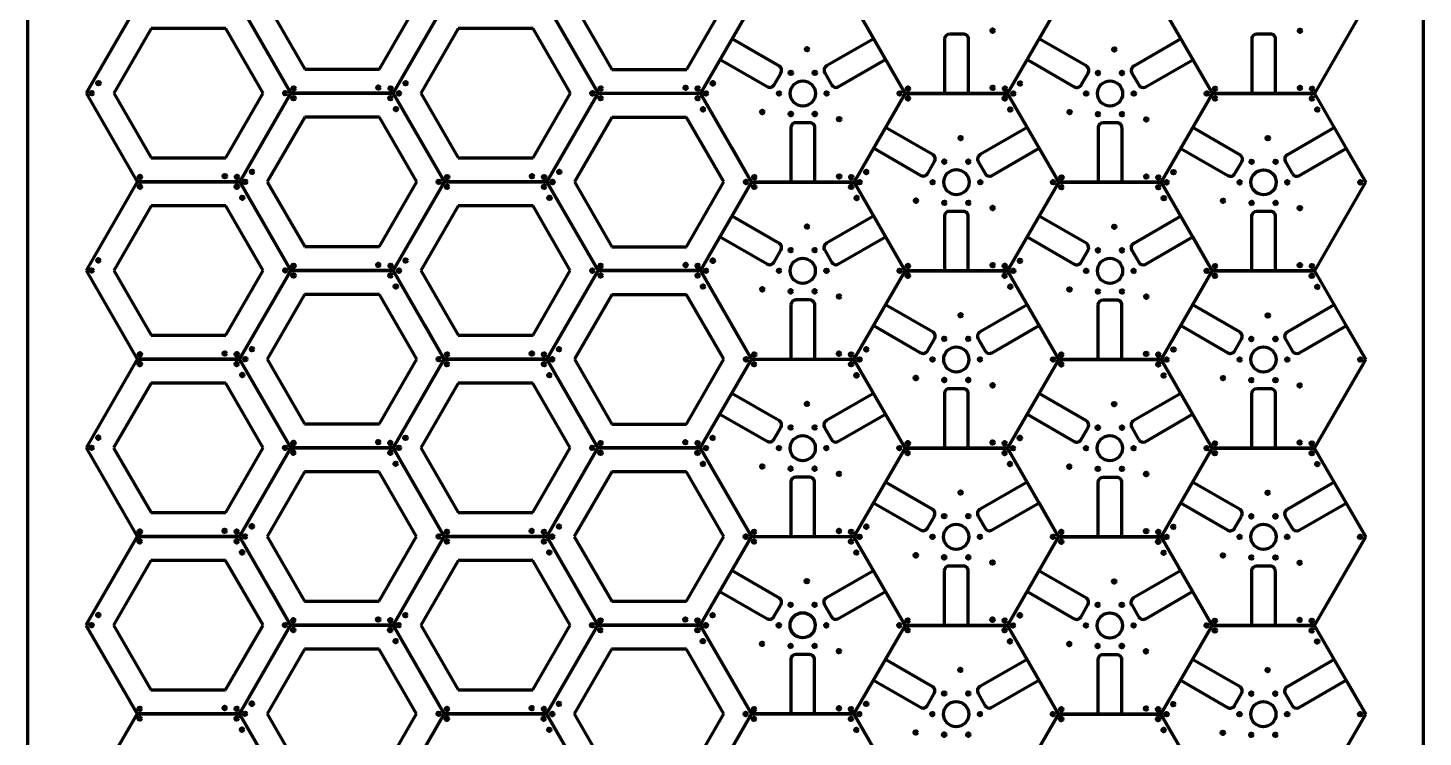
# Model space of a CAD drawing. Header units: millimetres. Extents: x -610 to 610, y -1219 to 1219.
# Drawn here: x -610 to 610, y -600 to 20 of the extents above; entities that cross this region are included whole.
import ezdxf

# ---------------------------------------------------------------- set-up
doc = ezdxf.new("R2010")
doc.units = ezdxf.units.MM
doc.layers.add('Layer1', color=7, linetype='Continuous')

msp = doc.modelspace()

# ---------------------------------------------------------------- linework, layer by layer
at = {"layer": 'Layer1', "color": 150, "lineweight": 211, "ltscale": 25.4}
for p, q in [((-513.9, 40.4), (-558.7, -37)), ((-424.5, 40.4), (-379.8, -37.1)), ((-379.8, -37.1), (-424.5, 40.4)), ((-400.3, 40.4), (-367.6, -16.2)), ((-302.3, -16.2), (-269.7, 40.4)), ((-245.5, 40.3), (-290.3, -37.2)), ((-290.3, -37.2), (-245.5, 40.3)), ((-156, 40.3), (-111.3, -37.2)), ((-111.3, -37.2), (-156, 40.3)), ((-131.9, 40.2), (-99.2, -16.3)), ((-33.9, -16.3), (-1.3, 40.2)), ((22.9, 40.2), (-21.9, -37.3)), ((-21.9, -37.3), (22.9, 40.2)), ((157.1, -37.3), (112.4, 40.2)), ((112.4, 40.2), (157.1, -37.3)), ((246.5, -37.4), (291.3, 40.1)), ((291.3, 40.1), (246.5, -37.4)), ((425.5, -37.5), (380.8, 40)), ((380.8, 40), (425.5, -37.5)), ((515, -37.5), (559.7, 40)), ((-501.9, 19.5), (-534.5, -37.1)), ((-436.6, 19.5), (-501.9, 19.5)), ((-403.9, -37.1), (-436.6, 19.5)), ((-233.5, 19.4), (-266.1, -37.2)), ((-168.2, 19.4), (-233.5, 19.4)), ((-135.5, -37.2), (-168.2, 19.4)), ((-367.6, -16.2), (-302.3, -16.2)), ((-99.2, -16.3), (-33.9, -16.3)), ((-558.7, -37), (-514, -114.5)), ((-534.5, -37.1), (-501.9, -93.6)), ((-436.6, -93.6), (-403.9, -37.1)), ((-379.8, -37.1), (-424.5, -114.6)), ((-424.5, -114.6), (-379.8, -37.1)), ((-379.8, -37.1), (-290.3, -37.2)), ((-290.3, -37.2), (-379.8, -37.1)), ((-290.3, -37.2), (-245.6, -114.7)), ((-245.6, -114.7), (-290.3, -37.2)), ((-266.1, -37.2), (-233.5, -93.7)), ((-168.2, -93.7), (-135.5, -37.2)), ((-111.3, -37.2), (-156.1, -114.7)), ((-156.1, -114.7), (-111.3, -37.2)), ((-111.3, -37.2), (-21.9, -37.3)), ((-21.9, -37.3), (-111.3, -37.2)), ((-21.9, -37.3), (22.8, -114.8)), ((22.8, -114.8), (-21.9, -37.3)), ((112.3, -114.8), (157.1, -37.3)), ((157.1, -37.3), (112.3, -114.8)), ((157.1, -37.3), (246.5, -37.4)), ((246.5, -37.4), (157.1, -37.3)), ((291.3, -114.9), (246.5, -37.4)), ((246.5, -37.4), (291.3, -114.9)), ((380.7, -114.9), (425.5, -37.5)), ((425.5, -37.5), (380.7, -114.9)), ((425.5, -37.5), (515, -37.5)), ((515, -37.5), (425.5, -37.5)), ((559.7, -115), (515, -37.5)), ((-367.7, -58.1), (-400.4, -114.6)), ((-302.4, -58.1), (-367.7, -58.1)), ((-269.8, -114.6), (-302.4, -58.1)), ((-99.3, -58.2), (-131.9, -114.7)), ((-34, -58.2), (-99.3, -58.2)), ((-1.4, -114.7), (-34, -58.2)), ((-501.9, -93.6), (-436.6, -93.6)), ((-233.5, -93.7), (-168.2, -93.7)), ((-514, -114.5), (-558.8, -192)), ((-514, -114.5), (-424.5, -114.6)), ((-424.5, -114.6), (-514, -114.5)), ((-424.5, -114.6), (-379.8, -192.1)), ((-379.8, -192.1), (-424.5, -114.6)), ((-400.4, -114.6), (-367.7, -171.2)), ((-302.4, -171.2), (-269.8, -114.6)), ((-245.6, -114.7), (-290.4, -192.1)), ((-290.4, -192.1), (-245.6, -114.7)), ((-245.6, -114.7), (-156.1, -114.7)), ((-156.1, -114.7), (-245.6, -114.7)), ((-156.1, -114.7), (-111.4, -192.2)), ((-111.4, -192.2), (-156.1, -114.7)), ((-131.9, -114.7), (-99.3, -171.3)), ((-34, -171.3), (-1.4, -114.7)), ((22.8, -114.8), (-21.9, -192.2)), ((-21.9, -192.2), (22.8, -114.8)), ((22.8, -114.8), (112.3, -114.8)), ((112.3, -114.8), (22.8, -114.8)), ((157, -192.3), (112.3, -114.8)), ((112.3, -114.8), (157, -192.3)), ((246.5, -192.4), (291.3, -114.9)), ((291.3, -114.9), (246.5, -192.4)), ((291.3, -114.9), (380.7, -114.9)), ((380.7, -114.9), (291.3, -114.9)), ((425.4, -192.4), (380.7, -114.9)), ((380.7, -114.9), (425.4, -192.4)), ((514.9, -192.5), (559.7, -115)), ((-501.9, -135.5), (-534.6, -192)), ((-436.7, -135.5), (-501.9, -135.5)), ((-404, -192), (-436.7, -135.5)), ((-233.5, -135.6), (-266.2, -192.2)), ((-168.2, -135.6), (-233.5, -135.6)), ((-135.6, -192.2), (-168.2, -135.6)), ((-367.7, -171.2), (-302.4, -171.2)), ((-99.3, -171.3), (-34, -171.3)), ((-558.8, -192), (-514.1, -269.5)), ((-534.6, -192), (-501.9, -248.6)), ((-436.7, -248.6), (-404, -192)), ((-379.8, -192.1), (-424.6, -269.6)), ((-424.6, -269.6), (-379.8, -192.1)), ((-379.8, -192.1), (-290.4, -192.1)), ((-290.4, -192.1), (-379.8, -192.1)), ((-290.4, -192.1), (-245.7, -269.6)), ((-245.7, -269.6), (-290.4, -192.1)), ((-266.2, -192.2), (-233.5, -248.7)), ((-168.2, -248.7), (-135.6, -192.2)), ((-111.4, -192.2), (-156.2, -269.7)), ((-156.2, -269.7), (-111.4, -192.2)), ((-111.4, -192.2), (-21.9, -192.2)), ((-21.9, -192.2), (-111.4, -192.2)), ((-21.9, -192.2), (22.8, -269.7)), ((22.8, -269.7), (-21.9, -192.2)), ((112.2, -269.8), (157, -192.3)), ((157, -192.3), (112.2, -269.8)), ((157, -192.3), (246.5, -192.4)), ((246.5, -192.4), (157, -192.3)), ((291.2, -269.9), (246.5, -192.4)), ((246.5, -192.4), (291.2, -269.9)), ((380.7, -269.9), (425.4, -192.4)), ((425.4, -192.4), (380.7, -269.9)), ((425.4, -192.4), (514.9, -192.5)), ((514.9, -192.5), (425.4, -192.4)), ((559.6, -270), (514.9, -192.5)), ((-367.8, -213), (-400.4, -269.6)), ((-302.5, -213), (-367.8, -213)), ((-269.8, -269.6), (-302.5, -213)), ((-99.4, -213.2), (-132, -269.7)), ((-34.1, -213.2), (-99.4, -213.2)), ((-1.4, -269.7), (-34.1, -213.2)), ((-501.9, -248.6), (-436.7, -248.6)), ((-233.5, -248.7), (-168.2, -248.7)), ((-514.1, -269.5), (-558.8, -347)), ((-514.1, -269.5), (-424.6, -269.6)), ((-424.6, -269.6), (-514.1, -269.5)), ((-424.6, -269.6), (-379.9, -347.1)), ((-379.9, -347.1), (-424.6, -269.6)), ((-400.4, -269.6), (-367.8, -326.1)), ((-302.5, -326.1), (-269.8, -269.6)), ((-245.7, -269.6), (-290.4, -347.1)), ((-290.4, -347.1), (-245.7, -269.6)), ((-245.7, -269.6), (-156.2, -269.7)), ((-156.2, -269.7), (-245.7, -269.6)), ((-156.2, -269.7), (-111.5, -347.2)), ((-111.5, -347.2), (-156.2, -269.7)), ((-132, -269.7), (-99.4, -326.3)), ((-34.1, -326.3), (-1.4, -269.7)), ((22.8, -269.7), (-22, -347.2)), ((-22, -347.2), (22.8, -269.7)), ((22.8, -269.7), (112.2, -269.8)), ((112.2, -269.8), (22.8, -269.7)), ((156.9, -347.3), (112.2, -269.8)), ((112.2, -269.8), (156.9, -347.3)), ((246.4, -347.3), (291.2, -269.9)), ((291.2, -269.9), (246.4, -347.3)), ((291.2, -269.9), (380.7, -269.9)), ((380.7, -269.9), (291.2, -269.9)), ((425.4, -347.4), (380.7, -269.9)), ((380.7, -269.9), (425.4, -347.4)), ((514.8, -347.4), (559.6, -270)), ((-502, -290.5), (-534.7, -347)), ((-436.7, -290.5), (-502, -290.5)), ((-404.1, -347), (-436.7, -290.5)), ((-233.6, -290.6), (-266.2, -347.1)), ((-168.3, -290.6), (-233.6, -290.6)), ((-135.7, -347.1), (-168.3, -290.6)), ((-367.8, -326.1), (-302.5, -326.1)), ((-99.4, -326.3), (-34.1, -326.3)), ((-558.8, -347), (-514.1, -424.5)), ((-534.7, -347), (-502, -403.6)), ((-436.7, -403.6), (-404.1, -347)), ((-379.9, -347.1), (-424.7, -424.5)), ((-424.7, -424.5), (-379.9, -347.1)), ((-379.9, -347.1), (-290.4, -347.1)), ((-290.4, -347.1), (-379.9, -347.1)), ((-290.4, -347.1), (-245.7, -424.6)), ((-245.7, -424.6), (-290.4, -347.1)), ((-266.2, -347.1), (-233.6, -403.7)), ((-168.3, -403.7), (-135.7, -347.1)), ((-111.5, -347.2), (-156.2, -424.6)), ((-156.2, -424.6), (-111.5, -347.2)), ((-111.5, -347.2), (-22, -347.2)), ((-22, -347.2), (-111.5, -347.2)), ((-22, -347.2), (22.7, -424.7)), ((22.7, -424.7), (-22, -347.2)), ((112.2, -424.8), (156.9, -347.3)), ((156.9, -347.3), (112.2, -424.8)), ((156.9, -347.3), (246.4, -347.3)), ((246.4, -347.3), (156.9, -347.3)), ((291.1, -424.8), (246.4, -347.3)), ((246.4, -347.3), (291.1, -424.8)), ((380.6, -424.9), (425.4, -347.4)), ((425.4, -347.4), (380.6, -424.9)), ((425.4, -347.4), (514.8, -347.4)), ((514.8, -347.4), (425.4, -347.4)), ((559.5, -425), (514.8, -347.4)), ((-367.8, -368), (-400.5, -424.6)), ((-302.6, -368), (-367.8, -368)), ((-269.9, -424.6), (-302.6, -368)), ((-99.4, -368.1), (-132.1, -424.7)), ((-34.1, -368.1), (-99.4, -368.1)), ((-1.5, -424.7), (-34.1, -368.1)), ((-502, -403.6), (-436.7, -403.6)), ((-233.6, -403.7), (-168.3, -403.7)), ((-514.1, -424.5), (-558.9, -502)), ((-514.1, -424.5), (-424.7, -424.5)), ((-424.7, -424.5), (-514.1, -424.5)), ((-424.7, -424.5), (-380, -502)), ((-380, -502), (-424.7, -424.5)), ((-400.5, -424.6), (-367.8, -481.1)), ((-302.6, -481.1), (-269.9, -424.6)), ((-245.7, -424.6), (-290.5, -502.1)), ((-290.5, -502.1), (-245.7, -424.6)), ((-245.7, -424.6), (-156.2, -424.6)), ((-156.2, -424.6), (-245.7, -424.6)), ((-156.2, -424.6), (-111.5, -502.1)), ((-111.5, -502.1), (-156.2, -424.6)), ((-132.1, -424.7), (-99.4, -481.2)), ((-34.1, -481.2), (-1.5, -424.7)), ((22.7, -424.7), (-22.1, -502.2)), ((-22.1, -502.2), (22.7, -424.7)), ((22.7, -424.7), (112.2, -424.8)), ((112.2, -424.8), (22.7, -424.7)), ((156.9, -502.3), (112.2, -424.8)), ((112.2, -424.8), (156.9, -502.3)), ((246.3, -502.3), (291.1, -424.8)), ((291.1, -424.8), (246.3, -502.3)), ((291.1, -424.8), (380.6, -424.9)), ((380.6, -424.9), (291.1, -424.8)), ((425.3, -502.4), (380.6, -424.9)), ((380.6, -424.9), (425.3, -502.4)), ((514.8, -502.4), (559.5, -425)), ((-502.1, -445.4), (-534.7, -502)), ((-436.8, -445.4), (-502.1, -445.4)), ((-404.1, -502), (-436.8, -445.4)), ((-233.7, -445.6), (-266.3, -502.1)), ((-168.4, -445.6), (-233.7, -445.6)), ((-135.7, -502.1), (-168.4, -445.6)), ((-367.8, -481.1), (-302.6, -481.1)), ((-99.4, -481.2), (-34.1, -481.2)), ((-558.9, -502), (-514.2, -579.5)), ((-534.7, -502), (-502.1, -558.5)), ((-436.8, -558.5), (-404.1, -502)), ((-380, -502), (-424.7, -579.5)), ((-424.7, -579.5), (-380, -502)), ((-380, -502), (-290.5, -502.1)), ((-290.5, -502.1), (-380, -502)), ((-290.5, -502.1), (-245.8, -579.6)), ((-245.8, -579.6), (-290.5, -502.1)), ((-266.3, -502.1), (-233.7, -558.7)), ((-168.4, -558.7), (-135.7, -502.1)), ((-111.5, -502.1), (-156.3, -579.6)), ((-156.3, -579.6), (-111.5, -502.1)), ((-111.5, -502.1), (-22.1, -502.2)), ((-22.1, -502.2), (-111.5, -502.1)), ((-22.1, -502.2), (22.6, -579.7)), ((22.6, -579.7), (-22.1, -502.2)), ((112.1, -579.7), (156.9, -502.3)), ((156.9, -502.3), (112.1, -579.7)), ((156.9, -502.3), (246.3, -502.3)), ((246.3, -502.3), (156.9, -502.3)), ((291, -579.8), (246.3, -502.3)), ((246.3, -502.3), (291, -579.8)), ((380.5, -579.8), (425.3, -502.4)), ((425.3, -502.4), (380.5, -579.8)), ((425.3, -502.4), (514.8, -502.4)), ((514.8, -502.4), (425.3, -502.4)), ((559.5, -579.9), (514.8, -502.4)), ((-367.9, -523), (-400.6, -579.5)), ((-302.6, -523), (-367.9, -523)), ((-270, -579.5), (-302.6, -523)), ((-99.5, -523.1), (-132.1, -579.7)), ((-34.2, -523.1), (-99.5, -523.1)), ((-1.6, -579.7), (-34.2, -523.1)), ((-502.1, -558.5), (-436.8, -558.5)), ((-233.7, -558.7), (-168.4, -558.7)), ((-514.2, -579.5), (-559, -656.9)), ((-514.2, -579.5), (-424.7, -579.5)), ((-424.7, -579.5), (-514.2, -579.5)), ((-424.7, -579.5), (-380, -657)), ((-380, -657), (-424.7, -579.5)), ((-400.6, -579.5), (-367.9, -636.1)), ((-302.6, -636.1), (-270, -579.5)), ((-245.8, -579.6), (-290.6, -657)), ((-290.6, -657), (-245.8, -579.6)), ((-245.8, -579.6), (-156.3, -579.6)), ((-156.3, -579.6), (-245.8, -579.6)), ((-156.3, -579.6), (-111.6, -657.1)), ((-111.6, -657.1), (-156.3, -579.6)), ((-132.1, -579.7), (-99.5, -636.2)), ((-34.2, -636.2), (-1.6, -579.7)), ((22.6, -579.7), (-22.1, -657.2)), ((-22.1, -657.2), (22.6, -579.7)), ((22.6, -579.7), (112.1, -579.7)), ((112.1, -579.7), (22.6, -579.7)), ((156.8, -657.2), (112.1, -579.7)), ((112.1, -579.7), (156.8, -657.2)), ((246.3, -657.3), (291, -579.8)), ((291, -579.8), (246.3, -657.3)), ((291, -579.8), (380.5, -579.8)), ((380.5, -579.8), (291, -579.8)), ((425.2, -657.4), (380.5, -579.8)), ((380.5, -579.8), (425.2, -657.4)), ((514.7, -657.4), (559.5, -579.9))]:
    msp.add_line(p, q, dxfattribs=at)
at = {"layer": 'Layer1', "color": 3, "lineweight": 211, "ltscale": 25.4}
for p, q in [((207.8, 14.6), (195.9, 14.6)), ((476.3, 14.4), (464.3, 14.4)), ((47.3, -13.5), (5.7, 10.5)), ((129.5, 10.5), (88.4, -13.3)), ((191.4, 10.6), (191.4, -37.4)), ((212.3, -37.4), (212.3, 10.1)), ((315.7, -13.6), (274.2, 10.4)), ((397.9, 10.3), (356.8, -13.4)), ((459.8, 10.5), (459.8, -37.5)), ((480.7, -37.5), (480.7, 10)), ((-396.9, -7.4), (-379.8, -37.1)), ((-128.5, -7.5), (-111.3, -37.2)), ((-4.7, -7.6), (36.4, -31.3)), ((98.4, -31.6), (139.9, -7.6)), ((139.9, -7.7), (157.1, -37.3)), ((263.7, -7.7), (304.8, -31.5)), ((366.8, -31.8), (408.4, -7.8)), ((408.4, -7.8), (425.5, -37.5)), ((42.5, -29.7), (48.5, -19.3)), ((86.7, -19.4), (92.7, -29.7)), ((310.9, -29.8), (316.9, -19.5)), ((355.2, -19.5), (361.2, -29.9)), ((57.2, -66.8), (57.2, -114.8)), ((73.6, -62.9), (61.6, -62.9)), ((78.1, -114.8), (78.1, -67.3)), ((181.5, -91.1), (139.9, -67.1)), ((263.7, -67.1), (222.6, -90.8)), ((325.6, -66.9), (325.6, -114.9)), ((342, -63), (330, -63)), ((346.5, -114.9), (346.5, -67.4)), ((449.9, -91.2), (408.3, -67.2)), ((532.1, -67.2), (491, -90.9)), ((-262.7, -85), (-245.6, -114.7)), ((5.7, -85.1), (22.8, -114.8)), ((129.5, -85.1), (170.6, -108.9)), ((232.5, -109.2), (274.1, -85.2)), ((274.1, -85.2), (291.3, -114.9)), ((397.9, -85.3), (439, -109)), ((501, -109.3), (542.5, -85.3)), ((542.5, -85.3), (559.7, -115)), ((176.7, -107.3), (182.6, -96.9)), ((220.9, -96.9), (226.9, -107.3)), ((445.1, -107.4), (451.1, -97)), ((489.3, -97), (495.3, -107.4)), ((47.2, -168.5), (5.7, -144.5)), ((129.4, -144.5), (88.3, -168.3)), ((191.3, -144.3), (191.3, -192.3)), ((207.8, -140.4), (195.8, -140.4)), ((212.2, -192.3), (212.2, -144.9)), ((315.7, -168.6), (274.1, -144.6)), ((397.9, -144.6), (356.7, -168.4)), ((459.7, -144.4), (459.7, -192.5)), ((476.2, -140.5), (464.2, -140.5)), ((480.6, -192.5), (480.6, -145)), ((-397, -162.4), (-379.8, -192.1)), ((-128.6, -162.5), (-111.4, -192.2)), ((-4.8, -162.6), (36.3, -186.3)), ((98.3, -186.6), (139.9, -162.6)), ((139.9, -162.6), (157, -192.3)), ((263.6, -162.7), (304.8, -186.4)), ((366.7, -186.7), (408.3, -162.7)), ((408.3, -162.7), (425.4, -192.4)), ((42.4, -184.7), (48.4, -174.3)), ((86.7, -174.3), (92.7, -184.7)), ((310.8, -184.8), (316.8, -174.4)), ((355.1, -174.4), (361.1, -184.8)), ((73.5, -217.8), (61.6, -217.8)), ((342, -218), (330, -218)), ((57.1, -221.8), (57.1, -269.8)), ((78, -269.8), (78, -222.3)), ((181.4, -246), (139.8, -222)), ((263.6, -222.1), (222.5, -245.8)), ((325.5, -221.9), (325.5, -269.9)), ((346.4, -269.9), (346.4, -222.4)), ((449.8, -246.1), (408.3, -222.1)), ((532, -222.2), (490.9, -245.9)), ((-262.8, -239.9), (-245.7, -269.6)), ((5.6, -240.1), (22.8, -269.7)), ((129.4, -240.1), (170.5, -263.9)), ((232.5, -264.2), (274.1, -240.2)), ((274, -240.2), (291.2, -269.9)), ((397.8, -240.2), (438.9, -264)), ((500.9, -264.3), (542.5, -240.3)), ((542.5, -240.3), (559.6, -270)), ((176.6, -262.2), (182.6, -251.9)), ((220.9, -251.9), (226.8, -262.3)), ((445, -262.4), (451, -252)), ((489.3, -252), (495.3, -262.4)), ((47.2, -323.5), (5.6, -299.5)), ((129.4, -299.5), (88.2, -323.2)), ((191.3, -299.3), (191.3, -347.3)), ((207.7, -295.4), (195.7, -295.4)), ((212.2, -347.3), (212.2, -299.8)), ((315.6, -323.6), (274, -299.6)), ((397.8, -299.6), (356.7, -323.3)), ((459.7, -299.4), (459.7, -347.4)), ((476.1, -295.5), (464.2, -295.5)), ((480.6, -347.4), (480.6, -299.9)), ((-397, -317.4), (-379.9, -347.1)), ((-128.6, -317.5), (-111.5, -347.2)), ((-4.9, -317.5), (36.3, -341.3)), ((98.2, -341.6), (139.8, -317.6)), ((139.8, -317.6), (156.9, -347.3)), ((263.6, -317.7), (304.7, -341.4)), ((366.7, -341.7), (408.2, -317.7)), ((408.2, -317.7), (425.4, -347.4)), ((42.3, -339.7), (48.3, -329.3)), ((86.6, -329.3), (92.6, -339.7)), ((310.8, -339.8), (316.8, -329.4)), ((355, -329.4), (361, -339.8)), ((57, -376.7), (57, -424.7)), ((73.5, -372.8), (61.5, -372.8)), ((77.9, -424.7), (77.9, -377.3)), ((181.3, -401), (139.8, -377)), ((263.5, -377), (222.4, -400.8)), ((325.4, -376.8), (325.4, -424.9)), ((341.9, -372.9), (329.9, -372.9)), ((346.3, -424.9), (346.3, -377.4)), ((449.8, -401.1), (408.2, -377.1)), ((532, -377.1), (490.8, -400.9)), ((-262.9, -394.9), (-245.7, -424.6)), ((5.6, -395), (22.7, -424.7)), ((129.3, -395.1), (170.4, -418.8)), ((232.4, -419.1), (274, -395.1)), ((274, -395.1), (291.1, -424.8)), ((397.7, -395.2), (438.9, -419)), ((500.8, -419.3), (542.4, -395.3)), ((542.4, -395.3), (559.5, -425)), ((176.5, -417.2), (182.5, -406.8)), ((220.8, -406.8), (226.8, -417.2)), ((444.9, -417.3), (450.9, -407)), ((489.2, -407), (495.2, -417.3)), ((207.6, -450.4), (195.7, -450.4)), ((476.1, -450.5), (464.1, -450.5)), ((47.1, -478.4), (5.5, -454.4)), ((129.3, -454.5), (88.2, -478.2)), ((191.2, -454.3), (191.2, -502.3)), ((212.1, -502.3), (212.1, -454.8)), ((315.5, -478.5), (273.9, -454.5)), ((397.7, -454.6), (356.6, -478.3)), ((459.6, -454.4), (459.6, -502.4)), ((480.5, -502.4), (480.5, -454.9)), ((-397.1, -472.3), (-380, -502)), ((-128.7, -472.5), (-111.5, -502.1)), ((-4.9, -472.5), (36.2, -496.3)), ((98.2, -496.6), (139.7, -472.6)), ((139.7, -472.6), (156.9, -502.3)), ((263.5, -472.6), (304.6, -496.4)), ((366.6, -496.7), (408.2, -472.7)), ((408.1, -472.7), (425.3, -502.4)), ((42.3, -494.6), (48.3, -484.3)), ((86.5, -484.3), (92.5, -494.7)), ((310.7, -494.8), (316.7, -484.4)), ((355, -484.4), (361, -494.8)), ((57, -531.7), (57, -579.7)), ((73.4, -527.8), (61.4, -527.8)), ((77.9, -579.7), (77.8, -532.2)), ((181.3, -556), (139.7, -532)), ((263.5, -532), (222.3, -555.7)), ((325.4, -531.8), (325.4, -579.8)), ((341.8, -527.9), (329.8, -527.9)), ((346.3, -579.8), (346.3, -532.3)), ((449.7, -556.1), (408.1, -532.1)), ((531.9, -532.1), (490.8, -555.9)), ((-262.9, -549.9), (-245.8, -579.6)), ((5.5, -550), (22.6, -579.7)), ((129.2, -550.1), (170.4, -573.8)), ((232.3, -574.1), (273.9, -550.1)), ((273.9, -550.1), (291, -579.8)), ((397.7, -550.2), (438.8, -573.9)), ((500.8, -574.2), (542.3, -550.2)), ((542.3, -550.2), (559.5, -579.9)), ((176.4, -572.2), (182.4, -561.8)), ((220.7, -561.8), (226.7, -572.2)), ((444.9, -572.3), (450.9, -561.9)), ((489.1, -561.9), (495.1, -572.3))]:
    msp.add_line(p, q, dxfattribs=at)
at = {"layer": 'Layer1', "color": 150, "lineweight": 211, "ltscale": 25.4}
msp.add_polyline3d([(-609.6, -1219.2, 0), (-609.6, 1219.2, 0), (609.6, 1219.2, 0), (609.6, -1219.2, 0), (-609.6, -1219.2, 0)], dxfattribs=at)
at = {"layer": 'Layer1', "color": 3, "lineweight": 211, "ltscale": 25.4}
for centre, radius in [((233.5, 17.6), 1.5), ((502, 17.5), 1.5), ((71.3, 1.3), 1.5), ((339.8, 1.2), 1.5), ((57.1, -19.3), 1.5), ((78.1, -19.3), 1.5), ((325.5, -19.4), 1.5), ((346.5, -19.4), 1.5), ((-553.8, -37.1), 1.5), ((-547.9, -28.3), 1.5), ((-384.7, -37.1), 1.5), ((-377.4, -32.9), 1.5), ((-303.3, -32.2), 1.5), ((-292.7, -32.9), 1.5), ((-285.4, -37.2), 1.5), ((-279.5, -28.4), 1.5), ((-116.2, -37.2), 1.5), ((-109, -33), 1.5), ((-34.9, -32.3), 1.5), ((-24.3, -33), 1.5), ((-17, -37.3), 1.5), ((-11.1, -28.5), 1.5), ((46.8, -37.3), 1.5), ((67.6, -37.3), 11), ((88.4, -37.3), 1.5), ((152.2, -37.3), 1.5), ((159.4, -33.1), 1.5), ((233.5, -32.4), 1.5), ((244.2, -33.1), 1.5), ((251.5, -37.4), 1.5), ((257.4, -28.6), 1.5), ((315.2, -37.4), 1.5), ((336, -37.4), 11), ((356.8, -37.4), 1.5), ((420.6, -37.4), 1.5), ((427.8, -33.2), 1.5), ((502, -32.5), 1.5), ((512.6, -33.2), 1.5), ((-377.5, -41.4), 1.5), ((-292.8, -41.4), 1.5), ((-109.1, -41.5), 1.5), ((-24.3, -41.5), 1.5), ((159.4, -41.6), 1.5), ((244.1, -41.6), 1.5), ((427.8, -41.7), 1.5), ((512.5, -41.7), 1.5), ((-288, -51), 1.5), ((-19.6, -51.2), 1.5), ((32.2, -53.5), 1.5), ((57.1, -55.3), 1.5), ((78.1, -55.3), 1.5), ((99.3, -59.8), 1.5), ((248.8, -51.3), 1.5), ((300.7, -53.6), 1.5), ((325.5, -55.4), 1.5), ((346.5, -55.4), 1.5), ((367.7, -60), 1.5), ((517.2, -51.4), 1.5), ((205.5, -76.3), 1.5), ((473.9, -76.4), 1.5), ((191.3, -96.9), 1.5), ((212.3, -96.9), 1.5), ((459.7, -97), 1.5), ((480.7, -97), 1.5), ((-511.7, -110.3), 1.5), ((-437.5, -109.6), 1.5), ((-426.9, -110.3), 1.5), ((-413.7, -105.8), 1.5), ((-243.2, -110.4), 1.5), ((-169.1, -109.7), 1.5), ((-158.5, -110.4), 1.5), ((-145.3, -105.9), 1.5), ((25.2, -110.5), 1.5), ((99.3, -109.8), 1.5), ((109.9, -110.5), 1.5), ((123.1, -106), 1.5), ((201.8, -114.9), 11), ((293.6, -110.7), 1.5), ((367.7, -110), 1.5), ((378.3, -110.7), 1.5), ((391.5, -106.1), 1.5), ((470.2, -115), 11), ((-511.7, -118.8), 1.5), ((-427, -118.8), 1.5), ((-419.6, -114.6), 1.5), ((-250.5, -114.6), 1.5), ((-243.3, -118.9), 1.5), ((-158.6, -118.9), 1.5), ((-151.2, -114.7), 1.5), ((17.9, -114.7), 1.5), ((25.1, -119), 1.5), ((109.8, -119), 1.5), ((117.2, -114.9), 1.5), ((181, -114.9), 1.5), ((222.6, -114.9), 1.5), ((286.3, -114.9), 1.5), ((293.5, -119.2), 1.5), ((378.3, -119.2), 1.5), ((385.6, -115), 1.5), ((449.4, -115), 1.5), ((491, -115), 1.5), ((554.8, -115), 1.5), ((-422.3, -128.5), 1.5), ((-153.8, -128.6), 1.5), ((114.6, -128.7), 1.5), ((166.4, -131), 1.5), ((191.3, -132.9), 1.5), ((212.3, -132.9), 1.5), ((383, -128.8), 1.5), ((434.8, -131.1), 1.5), ((459.7, -133), 1.5), ((480.7, -133), 1.5), ((233.5, -137.4), 1.5), ((501.9, -137.5), 1.5), ((71.3, -153.7), 1.5), ((339.7, -153.8), 1.5), ((-548, -183.2), 1.5), ((-279.5, -183.3), 1.5), ((-11.1, -183.5), 1.5), ((57, -174.3), 1.5), ((67.5, -192.3), 11), ((78, -174.3), 1.5), ((257.3, -183.6), 1.5), ((325.5, -174.4), 1.5), ((336, -192.4), 11), ((346.5, -174.4), 1.5), ((-553.9, -192), 1.5), ((-384.7, -192), 1.5), ((-377.5, -187.9), 1.5), ((-377.5, -196.4), 1.5), ((-303.4, -187.2), 1.5), ((-292.8, -196.4), 1.5), ((-292.7, -187.9), 1.5), ((-285.4, -192.2), 1.5), ((-116.3, -192.2), 1.5), ((-109.1, -188), 1.5), ((-109.1, -196.5), 1.5), ((-34.9, -187.3), 1.5), ((-24.4, -196.5), 1.5), ((-24.3, -188), 1.5), ((-17, -192.3), 1.5), ((46.8, -192.3), 1.5), ((88.3, -192.3), 1.5), ((152.1, -192.3), 1.5), ((159.4, -188.1), 1.5), ((233.5, -187.4), 1.5), ((244.1, -188.1), 1.5), ((251.4, -192.4), 1.5), ((315.2, -192.4), 1.5), ((356.7, -192.4), 1.5), ((420.5, -192.4), 1.5), ((427.8, -188.2), 1.5), ((501.9, -187.5), 1.5), ((512.5, -188.2), 1.5), ((-288.1, -206), 1.5), ((-19.7, -206.1), 1.5), ((32.2, -208.5), 1.5), ((159.3, -196.6), 1.5), ((244, -196.6), 1.5), ((248.8, -206.2), 1.5), ((300.6, -208.6), 1.5), ((427.7, -196.7), 1.5), ((512.4, -196.7), 1.5), ((517.2, -206.4), 1.5), ((57, -210.3), 1.5), ((78, -210.3), 1.5), ((99.2, -214.8), 1.5), ((325.5, -210.4), 1.5), ((346.5, -210.4), 1.5), ((367.7, -214.9), 1.5), ((205.5, -231.2), 1.5), ((473.9, -231.4), 1.5), ((191.2, -251.8), 1.5), ((212.2, -251.8), 1.5), ((459.6, -251.9), 1.5), ((480.6, -251.9), 1.5), ((-511.7, -265.3), 1.5), ((-437.6, -264.6), 1.5), ((-427, -265.3), 1.5), ((-419.7, -269.6), 1.5), ((-413.8, -260.8), 1.5), ((-250.6, -269.6), 1.5), ((-243.3, -265.4), 1.5), ((-169.2, -264.7), 1.5), ((-158.6, -265.4), 1.5), ((-151.3, -269.7), 1.5), ((-145.4, -260.9), 1.5), ((17.9, -269.7), 1.5), ((25.1, -265.5), 1.5), ((99.2, -264.8), 1.5), ((109.8, -265.5), 1.5), ((123.1, -261), 1.5), ((201.7, -269.8), 11), ((293.5, -265.6), 1.5), ((367.6, -264.9), 1.5), ((378.3, -265.6), 1.5), ((391.5, -261.1), 1.5), ((470.1, -269.9), 11), ((-511.8, -273.8), 1.5), ((-427.1, -273.8), 1.5), ((-243.4, -273.9), 1.5), ((-158.6, -273.9), 1.5), ((25, -274), 1.5), ((109.8, -274), 1.5), ((117.1, -269.8), 1.5), ((180.9, -269.8), 1.5), ((222.5, -269.8), 1.5), ((286.3, -269.8), 1.5), ((293.5, -274.1), 1.5), ((378.2, -274.1), 1.5), ((385.6, -269.9), 1.5), ((449.4, -269.9), 1.5), ((490.9, -269.9), 1.5), ((554.7, -269.9), 1.5), ((-422.3, -283.4), 1.5), ((-153.9, -283.6), 1.5), ((114.5, -283.7), 1.5), ((166.3, -286), 1.5), ((191.2, -287.8), 1.5), ((212.2, -287.8), 1.5), ((233.4, -292.4), 1.5), ((382.9, -283.8), 1.5), ((434.8, -286.1), 1.5), ((459.6, -287.9), 1.5), ((480.6, -287.9), 1.5), ((501.8, -292.5), 1.5), ((71.2, -308.7), 1.5), ((339.6, -308.8), 1.5), ((57, -329.3), 1.5), ((78, -329.3), 1.5), ((325.4, -329.4), 1.5), ((346.4, -329.4), 1.5), ((-548, -338.2), 1.5), ((-377.5, -342.8), 1.5), ((-303.4, -342.1), 1.5), ((-292.8, -342.8), 1.5), ((-279.6, -338.3), 1.5), ((-35, -342.2), 1.5), ((-11.2, -338.4), 1.5), ((67.5, -347.3), 11), ((233.4, -342.4), 1.5), ((257.2, -338.5), 1.5), ((335.9, -347.4), 11), ((501.8, -342.5), 1.5), ((-553.9, -347), 1.5), ((-384.8, -347), 1.5), ((-377.6, -351.3), 1.5), ((-292.9, -351.3), 1.5), ((-285.5, -347.1), 1.5), ((-116.4, -347.1), 1.5), ((-109.2, -351.4), 1.5), ((-109.1, -342.9), 1.5), ((-24.5, -351.4), 1.5), ((-24.4, -342.9), 1.5), ((-17.1, -347.3), 1.5), ((46.7, -347.3), 1.5), ((88.2, -347.3), 1.5), ((152, -347.3), 1.5), ((159.2, -351.6), 1.5), ((159.3, -343.1), 1.5), ((244, -343.1), 1.5), ((244, -351.6), 1.5), ((251.3, -347.4), 1.5), ((315.1, -347.4), 1.5), ((356.7, -347.4), 1.5), ((420.5, -347.4), 1.5), ((427.6, -351.7), 1.5), ((427.7, -343.2), 1.5), ((512.4, -343.2), 1.5), ((512.4, -351.7), 1.5), ((-288.2, -361), 1.5), ((-19.7, -361.1), 1.5), ((32.1, -363.4), 1.5), ((57, -365.3), 1.5), ((78, -365.3), 1.5), ((248.7, -361.2), 1.5), ((300.5, -363.5), 1.5), ((325.4, -365.4), 1.5), ((346.4, -365.4), 1.5), ((517.1, -361.3), 1.5), ((99.2, -369.8), 1.5), ((367.6, -369.9), 1.5), ((205.4, -386.2), 1.5), ((473.8, -386.3), 1.5), ((-413.9, -415.7), 1.5), ((-145.4, -415.9), 1.5), ((123, -416), 1.5), ((191.1, -406.8), 1.5), ((201.6, -424.8), 11), ((212.1, -406.8), 1.5), ((459.6, -406.9), 1.5), ((470.1, -424.9), 11), ((480.6, -406.9), 1.5), ((-511.8, -420.3), 1.5), ((-437.7, -419.6), 1.5), ((-427.1, -420.3), 1.5), ((-419.8, -424.6), 1.5), ((-250.6, -424.6), 1.5), ((-243.4, -420.4), 1.5), ((-169.3, -419.7), 1.5), ((-158.6, -420.4), 1.5), ((-151.3, -424.7), 1.5), ((17.8, -424.7), 1.5), ((25, -420.5), 1.5), ((99.2, -419.8), 1.5), ((109.8, -420.5), 1.5), ((117.1, -424.8), 1.5), ((180.9, -424.8), 1.5), ((222.4, -424.8), 1.5), ((286.2, -424.8), 1.5), ((293.5, -420.6), 1.5), ((367.6, -419.9), 1.5), ((378.2, -420.6), 1.5), ((385.5, -424.9), 1.5), ((391.4, -416.1), 1.5), ((449.3, -424.9), 1.5), ((490.8, -424.9), 1.5), ((554.6, -424.9), 1.5), ((-511.9, -428.8), 1.5), ((-427.1, -428.8), 1.5), ((-422.4, -438.4), 1.5), ((-243.4, -428.9), 1.5), ((-158.7, -428.9), 1.5), ((-154, -438.5), 1.5), ((25, -429), 1.5), ((109.7, -429), 1.5), ((114.4, -438.6), 1.5), ((293.4, -429.1), 1.5), ((378.1, -429.1), 1.5), ((382.9, -438.8), 1.5), ((166.3, -441), 1.5), ((191.1, -442.8), 1.5), ((212.1, -442.8), 1.5), ((233.3, -447.3), 1.5), ((434.7, -441.1), 1.5), ((459.6, -442.9), 1.5), ((480.6, -442.9), 1.5), ((501.8, -447.5), 1.5), ((71.1, -463.6), 1.5), ((339.6, -463.8), 1.5), ((56.9, -484.2), 1.5), ((77.9, -484.2), 1.5), ((325.3, -484.3), 1.5), ((346.3, -484.3), 1.5), ((-548.1, -493.2), 1.5), ((-377.6, -497.8), 1.5), ((-303.5, -497.1), 1.5), ((-292.9, -497.8), 1.5), ((-279.7, -493.3), 1.5), ((-109.2, -497.9), 1.5), ((-35.1, -497.2), 1.5), ((-24.5, -497.9), 1.5), ((-11.3, -493.4), 1.5), ((67.4, -502.2), 11), ((159.2, -498), 1.5), ((233.3, -497.3), 1.5), ((244, -498), 1.5), ((257.2, -493.5), 1.5), ((335.8, -502.3), 11), ((427.6, -498.2), 1.5), ((501.8, -497.5), 1.5), ((512.4, -498.2), 1.5), ((-554, -502), 1.5), ((-384.9, -502), 1.5), ((-377.7, -506.3), 1.5), ((-293, -506.3), 1.5), ((-285.6, -502.1), 1.5), ((-116.5, -502.1), 1.5), ((-109.3, -506.4), 1.5), ((-24.5, -506.4), 1.5), ((-17.2, -502.2), 1.5), ((46.6, -502.2), 1.5), ((88.2, -502.2), 1.5), ((152, -502.2), 1.5), ((159.2, -506.5), 1.5), ((243.9, -506.5), 1.5), ((251.3, -502.3), 1.5), ((315, -502.3), 1.5), ((356.6, -502.3), 1.5), ((420.4, -502.3), 1.5), ((427.6, -506.7), 1.5), ((512.3, -506.7), 1.5), ((-288.2, -516), 1.5), ((-19.8, -516.1), 1.5), ((32, -518.4), 1.5), ((56.9, -520.2), 1.5), ((77.9, -520.2), 1.5), ((99.1, -524.8), 1.5), ((248.6, -516.2), 1.5), ((300.5, -518.5), 1.5), ((325.3, -520.3), 1.5), ((346.3, -520.3), 1.5), ((367.5, -524.9), 1.5), ((517, -516.3), 1.5), ((205.3, -541.2), 1.5), ((473.7, -541.3), 1.5), ((191.1, -561.8), 1.5), ((212.1, -561.8), 1.5), ((459.5, -561.9), 1.5), ((480.5, -561.9), 1.5), ((-413.9, -570.7), 1.5), ((-145.5, -570.8), 1.5), ((122.9, -570.9), 1.5), ((201.6, -579.8), 11), ((391.3, -571.1), 1.5), ((470, -579.9), 11), ((-511.9, -575.2), 1.5), ((-511.9, -583.7), 1.5), ((-437.7, -574.5), 1.5), ((-427.2, -583.7), 1.5), ((-427.1, -575.2), 1.5), ((-419.8, -579.5), 1.5), ((-250.7, -579.5), 1.5), ((-243.5, -583.8), 1.5), ((-243.4, -575.3), 1.5), ((-169.3, -574.6), 1.5), ((-158.8, -583.8), 1.5), ((-158.7, -575.3), 1.5), ((-151.4, -579.7), 1.5), ((17.7, -579.7), 1.5), ((24.9, -584), 1.5), ((25, -575.5), 1.5), ((99.1, -574.8), 1.5), ((109.6, -584), 1.5), ((109.7, -575.5), 1.5), ((117, -579.8), 1.5), ((180.8, -579.8), 1.5), ((222.4, -579.8), 1.5), ((286.1, -579.8), 1.5), ((293.3, -584.1), 1.5), ((293.4, -575.6), 1.5), ((367.5, -574.9), 1.5), ((378.1, -575.6), 1.5), ((378.1, -584.1), 1.5), ((385.4, -579.9), 1.5), ((449.2, -579.9), 1.5), ((490.8, -579.9), 1.5), ((554.6, -579.9), 1.5), ((-422.5, -593.4), 1.5), ((-154, -593.5), 1.5), ((114.4, -593.6), 1.5), ((166.2, -595.9), 1.5), ((191.1, -597.8), 1.5), ((212.1, -597.8), 1.5), ((382.8, -593.7), 1.5), ((434.6, -596.1), 1.5), ((459.5, -597.9), 1.5), ((480.5, -597.9), 1.5)]:
    msp.add_circle(centre, radius, dxfattribs=at)
for centre, radius, start, end in [((195.7, 10.2), 4.33, 87.8934, 174.585), ((208, 10.3), 4.3, 358.0014, 91.9986), ((464.1, 10.1), 4.33, 87.8934, 174.585), ((476.4, 10.2), 4.3, 358.0014, 91.9986), ((44.8, -17), 4.33, 327.8934, 54.585), ((90.4, -17.1), 4.3, 118.0014, 211.9986), ((313.2, -17.2), 4.33, 327.8934, 54.585), ((358.8, -17.2), 4.3, 118.0014, 211.9986), ((38.7, -27.7), 4.3, 238.0014, 331.9986), ((96.6, -27.7), 4.33, 207.8934, 294.585), ((307.1, -27.8), 4.3, 238.0014, 331.9986), ((365, -27.8), 4.33, 207.8934, 294.585), ((61.5, -67.2), 4.33, 87.8934, 174.585), ((73.8, -67.2), 4.3, 358.0014, 91.9986), ((329.9, -67.3), 4.33, 87.8934, 174.585), ((342.2, -67.3), 4.3, 358.0014, 91.9986), ((179, -94.6), 4.33, 327.8934, 54.585), ((224.6, -94.6), 4.3, 118.0014, 211.9986), ((447.4, -94.7), 4.33, 327.8934, 54.585), ((493, -94.7), 4.3, 118.0014, 211.9986), ((172.9, -105.2), 4.3, 238.0014, 331.9986), ((230.7, -105.3), 4.33, 207.8934, 294.585), ((441.3, -105.4), 4.3, 238.0014, 331.9986), ((499.2, -105.4), 4.33, 207.8934, 294.585), ((195.6, -144.7), 4.33, 87.8934, 174.585), ((207.9, -144.7), 4.3, 358.0014, 91.9986), ((464.1, -144.9), 4.33, 87.8934, 174.585), ((476.4, -144.8), 4.3, 358.0014, 91.9986), ((44.7, -172), 4.33, 327.8934, 54.585), ((90.3, -172.1), 4.3, 118.0014, 211.9986), ((313.1, -172.1), 4.33, 327.8934, 54.585), ((358.7, -172.2), 4.3, 118.0014, 211.9986), ((38.6, -182.7), 4.3, 238.0014, 331.9986), ((96.5, -182.7), 4.33, 207.8934, 294.585), ((307, -182.8), 4.3, 238.0014, 331.9986), ((364.9, -182.8), 4.33, 207.8934, 294.585), ((61.4, -222.2), 4.33, 87.8934, 174.585), ((73.7, -222.1), 4.3, 358.0014, 91.9986), ((329.8, -222.3), 4.33, 87.8934, 174.585), ((342.1, -222.2), 4.3, 358.0014, 91.9986), ((178.9, -249.6), 4.33, 327.8934, 54.585), ((224.5, -249.6), 4.3, 118.0014, 211.9986), ((447.3, -249.7), 4.33, 327.8934, 54.585), ((492.9, -249.7), 4.3, 118.0014, 211.9986), ((172.8, -260.2), 4.3, 238.0014, 331.9986), ((230.7, -260.2), 4.33, 207.8934, 294.585), ((441.2, -260.3), 4.3, 238.0014, 331.9986), ((499.1, -260.3), 4.33, 207.8934, 294.585), ((195.6, -299.7), 4.33, 87.8934, 174.585), ((207.9, -299.7), 4.3, 358.0014, 91.9986), ((464, -299.8), 4.33, 87.8934, 174.585), ((476.3, -299.8), 4.3, 358.0014, 91.9986), ((44.7, -327), 4.33, 327.8934, 54.585), ((90.3, -327), 4.3, 118.0014, 211.9986), ((313.1, -327.1), 4.33, 327.8934, 54.585), ((358.7, -327.1), 4.3, 118.0014, 211.9986), ((38.5, -337.6), 4.3, 238.0014, 331.9986), ((96.4, -337.7), 4.33, 207.8934, 294.585), ((307, -337.8), 4.3, 238.0014, 331.9986), ((364.9, -337.8), 4.33, 207.8934, 294.585), ((61.3, -377.1), 4.33, 87.8934, 174.585), ((73.6, -377.1), 4.3, 358.0014, 91.9986), ((329.8, -377.3), 4.33, 87.8934, 174.585), ((342, -377.2), 4.3, 358.0014, 91.9986), ((178.8, -404.5), 4.33, 327.8934, 54.585), ((224.4, -404.6), 4.3, 118.0014, 211.9986), ((447.3, -404.6), 4.33, 327.8934, 54.585), ((492.9, -404.7), 4.3, 118.0014, 211.9986), ((172.7, -415.2), 4.3, 238.0014, 331.9986), ((230.6, -415.2), 4.33, 207.8934, 294.585), ((441.1, -415.3), 4.3, 238.0014, 331.9986), ((499, -415.3), 4.33, 207.8934, 294.585), ((195.5, -454.7), 4.33, 87.8934, 174.585), ((207.8, -454.6), 4.3, 358.0014, 91.9986), ((463.9, -454.8), 4.33, 87.8934, 174.585), ((476.2, -454.8), 4.3, 358.0014, 91.9986), ((44.6, -482), 4.33, 327.8934, 54.585), ((90.2, -482), 4.3, 118.0014, 211.9986), ((313, -482.1), 4.33, 327.8934, 54.585), ((358.6, -482.1), 4.3, 118.0014, 211.9986), ((38.5, -492.6), 4.3, 238.0014, 331.9986), ((96.4, -492.6), 4.33, 207.8934, 294.585), ((306.9, -492.7), 4.3, 238.0014, 331.9986), ((364.8, -492.7), 4.33, 207.8934, 294.585), ((61.3, -532.1), 4.33, 87.8934, 174.585), ((73.6, -532.1), 4.3, 358.0014, 91.9986), ((329.7, -532.2), 4.33, 87.8934, 174.585), ((342, -532.2), 4.3, 358.0014, 91.9986), ((178.8, -559.5), 4.33, 327.8934, 54.585), ((224.4, -559.5), 4.3, 118.0014, 211.9986), ((447.2, -559.6), 4.33, 327.8934, 54.585), ((492.8, -559.7), 4.3, 118.0014, 211.9986), ((172.7, -570.2), 4.3, 238.0014, 331.9986), ((230.5, -570.2), 4.33, 207.8934, 294.585), ((441.1, -570.3), 4.3, 238.0014, 331.9986), ((499, -570.3), 4.33, 207.8934, 294.585)]:
    msp.add_arc(centre, radius, start, end, dxfattribs=at)

doc.saveas('drawing.dxf')
